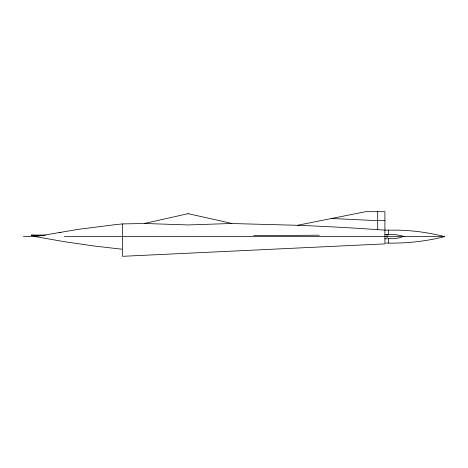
<?xml version="1.0" encoding="UTF-8"?>
<svg xmlns="http://www.w3.org/2000/svg" width="468" height="468" viewBox="0 0 468 468"><rect width="100%" height="100%" fill="white"/><g stroke="black" fill="none" stroke-linecap="round" stroke-linejoin="round"><path stroke-width="0.7" d="M297.531 225.289A2772.432 2772.432 0 0 1 363.08 228.659L384.912 230.127L398.057 230.145A208.968 208.968 0 0 1 444.6 236.592C425.143 241.628 404.984 243.565 384.912 243.056L384.912 211.682L365.683 211.682L297.531 225.289L230.455 223.493M401.515 237.405L395.788 238.446L388.522 238.639M146.583 223.493L122.517 223.909L115.222 224.663L78.823 229.267L35.422 236.592L23.4 236.592M387.071 234.649L386.814 234.684A2.451 2.451 0 0 1 387.071 234.655A42.529 42.529 0 0 1 404.311 236.592L402.158 236.551M384.912 243.886L122.517 256.318L122.517 249.918M253.738 235.656L319.346 235.188M384.912 220.662L377.699 220.662L331.607 218.486M59.214 232.45L60.705 232.45M384.912 234.351L387.071 234.351L387.071 238.832L384.912 238.832M45.285 235.176L31.274 235.152L35.422 235.316M42.629 235.234L31.274 235.316M64.321 236.592L444.6 236.592M32.76 235.316L34.614 236.592M388.645 230.127L388.645 234.918M388.645 238.265L388.645 243.056M377.699 211.682L377.699 229.642M122.517 223.909L122.517 249.274L93.36 245.922L64.321 241.693L35.422 236.592L35.422 235.234M188.154 213.66L144.396 223.476L188.148 224.944L231.912 223.476L188.154 213.66"/></g></svg>
